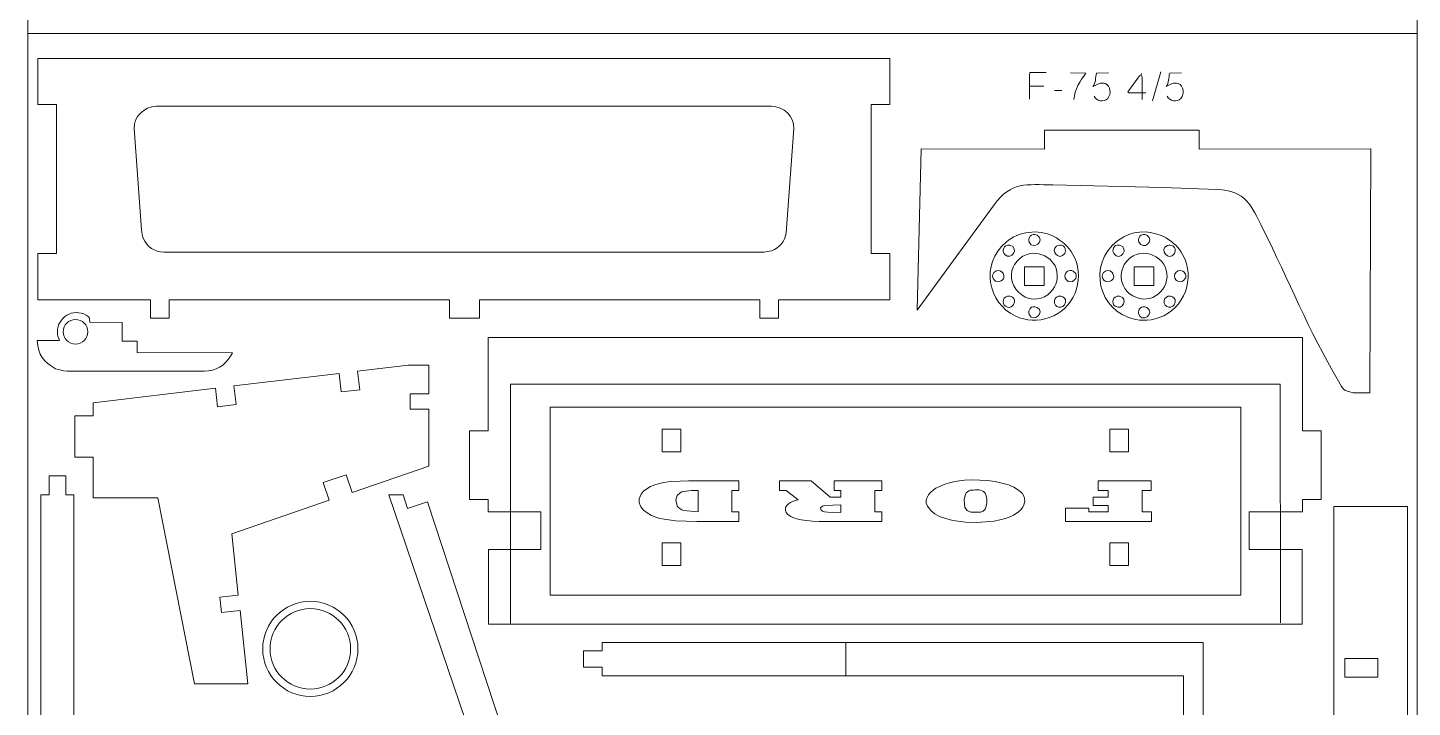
# Model space of a CAD drawing. Header units: millimetres. Extents: x 286 to 667, y 349 to 1219.
# Drawn here: x 286.4 to 475.7, y 547.1 to 640.1 of the extents above; entities that cross this region are included whole.
import ezdxf

# ---------------------------------------------------------------- set-up
doc = ezdxf.new("R2010")
doc.units = ezdxf.units.MM
doc.header["$MEASUREMENT"] = 0
doc.layers.add('Camada 1', color=7, linetype='Continuous')

msp = doc.modelspace()

# ---------------------------------------------------------------- linework, layer by layer
at = {"layer": 'Camada 1', "color": 3, "lineweight": 0}
for points in [[(286.362, 639.323), (476.362, 639.323), (476.362, 929.323), (286.362, 929.323), (286.362, 639.323)], [(286.362, 349.323), (476.362, 349.323), (476.362, 639.323), (286.362, 639.323), (286.362, 349.323)]]:
    msp.add_lwpolyline(points, close=True, dxfattribs=at)
at = {"layer": 'Camada 1', "color": 5, "lineweight": 9}
for points, knots in [([(305.712, 600.373), (305.712, 600.373), (303.1621, 600.373), (303.1621, 600.373), (303.1621, 600.373), (303.1621, 600.373), (303.1621, 602.898), (303.1621, 602.898), (303.1621, 602.898), (303.1621, 602.898), (287.7621, 602.898), (287.7621, 602.898), (287.7621, 602.898), (287.7621, 602.898), (287.7621, 609.223), (287.7621, 609.223), (287.7621, 609.223), (287.7621, 609.223), (290.3121, 609.223), (290.3121, 609.223), (290.3121, 609.223), (290.3121, 609.223), (290.3121, 629.623), (290.3121, 629.623), (290.3121, 629.623), (290.3121, 629.623), (287.7621, 629.623), (287.7621, 629.623), (287.7621, 629.623), (287.7621, 629.623), (287.7621, 635.923), (287.7621, 635.923), (287.7621, 635.923), (287.7621, 635.923), (404.262, 635.923), (404.262, 635.923), (404.262, 635.923), (404.262, 635.923), (404.262, 629.623), (404.262, 629.623), (404.262, 629.623), (404.262, 629.623), (401.7121, 629.623), (401.7121, 629.623), (401.7121, 629.623), (401.7121, 629.623), (401.7121, 609.223), (401.7121, 609.223), (401.7121, 609.223), (401.7121, 609.223), (404.262, 609.223), (404.262, 609.223), (404.262, 609.223), (404.262, 609.223), (404.262, 602.898), (404.262, 602.898), (404.262, 602.898), (404.262, 602.898), (389.0121, 602.898), (389.0121, 602.898), (389.0121, 602.898), (389.0121, 602.898), (389.0121, 600.373), (389.0121, 600.373), (389.0121, 600.373), (389.0121, 600.373), (386.4621, 600.373), (386.4621, 600.373), (386.4621, 600.373), (386.4621, 600.373), (386.4621, 602.898), (386.4621, 602.898), (386.4621, 602.898), (386.4621, 602.898), (348.1371, 602.898), (348.1371, 602.898), (348.1371, 602.898), (348.1371, 602.898), (348.1371, 600.373), (348.1371, 600.373), (348.1371, 600.373), (348.1371, 600.373), (344.0371, 600.373), (344.0371, 600.373), (344.0371, 600.373), (344.0371, 600.373), (344.0371, 602.898), (344.0371, 602.898), (344.0371, 602.898), (344.0371, 602.898), (305.712, 602.898), (305.712, 602.898), (305.712, 602.898), (305.712, 602.898), (305.712, 600.373), (305.712, 600.373)], [0, 0, 0, 0, 0.04, 0.04, 0.04, 0.04, 0.08, 0.08, 0.08, 0.08, 0.12, 0.12, 0.12, 0.12, 0.16, 0.16, 0.16, 0.16, 0.2, 0.2, 0.2, 0.2, 0.24, 0.24, 0.24, 0.24, 0.28, 0.28, 0.28, 0.28, 0.32, 0.32, 0.32, 0.32, 0.36, 0.36, 0.36, 0.36, 0.4, 0.4, 0.4, 0.4, 0.44, 0.44, 0.44, 0.44, 0.48, 0.48, 0.48, 0.48, 0.52, 0.52, 0.52, 0.52, 0.56, 0.56, 0.56, 0.56, 0.6, 0.6, 0.6, 0.6, 0.64, 0.64, 0.64, 0.64, 0.68, 0.68, 0.68, 0.68, 0.72, 0.72, 0.72, 0.72, 0.76, 0.76, 0.76, 0.76, 0.8, 0.8, 0.8, 0.8, 0.84, 0.84, 0.84, 0.84, 0.88, 0.88, 0.88, 0.88, 0.92, 0.92, 0.92, 0.92, 1, 1, 1, 1]), ([(390.0871, 612.073), (389.828, 610.8637), (389.2876, 610.079), (388.0871, 609.598), (388.0871, 609.598), (388.0871, 609.598), (387.0371, 609.423), (387.0371, 609.423), (387.0371, 609.423), (387.0371, 609.423), (304.9871, 609.423), (304.9871, 609.423), (304.9871, 609.423), (303.6682, 609.47), (302.677, 610.1293), (302.162, 611.348), (302.162, 611.348), (301.9972, 611.7381), (301.9828, 612.0127), (301.9371, 612.473), (301.9371, 612.473), (301.9371, 612.473), (300.9121, 626.348), (300.9121, 626.348), (300.9121, 626.348), (300.8507, 627.9825), (302.228, 629.3062), (303.9871, 629.423), (303.9871, 629.423), (303.9871, 629.423), (388.0621, 629.423), (388.0621, 629.423), (388.0621, 629.423), (389.794, 629.308), (391.1389, 628.0577), (391.1371, 626.348), (391.1371, 626.348), (391.1371, 626.348), (390.0871, 612.073), (390.0871, 612.073)], [0, 0, 0, 0, 0.09090909, 0.09090909, 0.09090909, 0.09090909, 0.18181818, 0.18181818, 0.18181818, 0.18181818, 0.27272727, 0.27272727, 0.27272727, 0.27272727, 0.36363636, 0.36363636, 0.36363636, 0.36363636, 0.45454545, 0.45454545, 0.45454545, 0.45454545, 0.54545455, 0.54545455, 0.54545455, 0.54545455, 0.63636364, 0.63636364, 0.63636364, 0.63636364, 0.72727273, 0.72727273, 0.72727273, 0.72727273, 0.81818182, 0.81818182, 0.81818182, 0.81818182, 1, 1, 1, 1]), ([(408.012, 601.5105), (408.012, 601.5105), (412.937, 608.2605), (412.937, 608.2605), (412.937, 608.2605), (412.937, 608.2605), (418.512, 615.9105), (418.512, 615.9105), (418.512, 615.9105), (420.8747, 619.0908), (422.957, 618.6738), (426.537, 618.6355), (426.537, 618.6355), (426.537, 618.6355), (441.5371, 618.2605), (441.5371, 618.2605), (441.5371, 618.2605), (441.5371, 618.2605), (449.037, 618.0105), (449.037, 618.0105), (449.037, 618.0105), (452.8972, 617.8497), (453.7024, 615.8421), (455.287, 612.6355), (455.287, 612.6355), (458.7978, 605.5312), (461.5521, 598.6933), (465.612, 591.7606), (465.612, 591.7606), (466.3477, 590.5044), (466.1794, 590.5475), (467.637, 590.1855), (467.637, 590.1855), (467.637, 590.1855), (469.9121, 590.1855), (469.9121, 590.1855), (469.9121, 590.1855), (469.9121, 590.1855), (470.012, 623.5605), (470.012, 623.5605), (470.012, 623.5605), (470.012, 623.5605), (446.562, 623.5355), (446.562, 623.5355), (446.562, 623.5355), (446.562, 623.5355), (446.562, 626.1105), (446.562, 626.1105), (446.562, 626.1105), (446.562, 626.1105), (425.412, 626.1105), (425.412, 626.1105), (425.412, 626.1105), (425.412, 626.1105), (425.412, 623.5106), (425.412, 623.5106), (425.412, 623.5106), (425.412, 623.5106), (408.562, 623.5605), (408.562, 623.5605), (408.562, 623.5605), (408.562, 623.5605), (408.012, 601.5105), (408.012, 601.5105)], [0, 0, 0, 0, 0.05882353, 0.05882353, 0.05882353, 0.05882353, 0.11764706, 0.11764706, 0.11764706, 0.11764706, 0.17647059, 0.17647059, 0.17647059, 0.17647059, 0.23529412, 0.23529412, 0.23529412, 0.23529412, 0.29411765, 0.29411765, 0.29411765, 0.29411765, 0.35294118, 0.35294118, 0.35294118, 0.35294118, 0.41176471, 0.41176471, 0.41176471, 0.41176471, 0.47058824, 0.47058824, 0.47058824, 0.47058824, 0.52941176, 0.52941176, 0.52941176, 0.52941176, 0.58823529, 0.58823529, 0.58823529, 0.58823529, 0.64705882, 0.64705882, 0.64705882, 0.64705882, 0.70588235, 0.70588235, 0.70588235, 0.70588235, 0.76470588, 0.76470588, 0.76470588, 0.76470588, 0.82352941, 0.82352941, 0.82352941, 0.82352941, 0.88235294, 0.88235294, 0.88235294, 0.88235294, 1, 1, 1, 1]), ([(427.0422, 611.3691), (428.2348, 610.5977), (428.92, 609.9865), (429.5422, 608.6192), (429.5422, 608.6192), (430.9256, 605.5795), (429.4443, 601.6235), (426.0672, 600.4692), (426.0672, 600.4692), (424.4847, 599.9283), (422.9426, 599.9784), (421.4172, 600.6942), (421.4172, 600.6942), (417.6691, 602.453), (416.5654, 607.7252), (420.1672, 610.7942), (420.1672, 610.7942), (421.8896, 612.2618), (424.5577, 612.6342), (426.5922, 611.6192), (426.5922, 611.6192), (426.5922, 611.6192), (427.0422, 611.3691), (427.0422, 611.3691)], [0, 0, 0, 0, 0.14285714, 0.14285714, 0.14285714, 0.14285714, 0.28571429, 0.28571429, 0.28571429, 0.28571429, 0.42857143, 0.42857143, 0.42857143, 0.42857143, 0.57142857, 0.57142857, 0.57142857, 0.57142857, 0.71428571, 0.71428571, 0.71428571, 0.71428571, 1, 1, 1, 1]), ([(442.0465, 611.3687), (443.0937, 610.6913), (443.7172, 610.1651), (444.3465, 609.0188), (444.3465, 609.0188), (446.0242, 605.9629), (444.6227, 601.6895), (441.0715, 600.4688), (441.0715, 600.4688), (439.6078, 599.9657), (438.2828, 599.9751), (436.8215, 600.5188), (436.8215, 600.5188), (432.3941, 602.166), (431.2423, 608.7581), (436.2715, 611.5188), (436.2715, 611.5188), (438.073, 612.5077), (440.2385, 612.3735), (442.0465, 611.3687)], [0, 0, 0, 0, 0.16666667, 0.16666667, 0.16666667, 0.16666667, 0.33333333, 0.33333333, 0.33333333, 0.33333333, 0.5, 0.5, 0.5, 0.5, 0.66666667, 0.66666667, 0.66666667, 0.66666667, 1, 1, 1, 1]), ([(290.1745, 593.4849), (290.7549, 593.2914), (291.1167, 593.1904), (291.7495, 593.1599), (291.7495, 593.1599), (291.7495, 593.1599), (310.5495, 593.1348), (310.5495, 593.1348), (310.5495, 593.1348), (312.0609, 593.2025), (313.3182, 593.8702), (314.0995, 595.1849), (314.0995, 595.1849), (314.0995, 595.1849), (314.3495, 595.6599), (314.3495, 595.6599), (314.3495, 595.6599), (314.3495, 595.6599), (301.3245, 595.7098), (301.3245, 595.7098), (301.3245, 595.7098), (301.3245, 595.7098), (301.3495, 597.2599), (301.3495, 597.2599), (301.3495, 597.2599), (301.3495, 597.2599), (299.2995, 597.2599), (299.2995, 597.2599), (299.2995, 597.2599), (299.2995, 597.2599), (299.2995, 599.8099), (299.2995, 599.8099), (299.2995, 599.8099), (299.2995, 599.8099), (294.8745, 599.8349), (294.8745, 599.8349), (294.8745, 599.8349), (294.7479, 600.5692), (294.8672, 600.5334), (294.3745, 600.8099), (294.3745, 600.8099), (292.5638, 601.8258), (290.4245, 600.5074), (290.4245, 598.5349), (290.4245, 598.5349), (290.4245, 598.1151), (290.5379, 597.7081), (290.7245, 597.3349), (290.7245, 597.3349), (290.7245, 597.3349), (287.6745, 597.3349), (287.6745, 597.3349), (287.6745, 597.3349), (287.7643, 595.3602), (288.5462, 594.3415), (290.1745, 593.4849)], [0, 0, 0, 0, 0.06666667, 0.06666667, 0.06666667, 0.06666667, 0.13333333, 0.13333333, 0.13333333, 0.13333333, 0.2, 0.2, 0.2, 0.2, 0.26666667, 0.26666667, 0.26666667, 0.26666667, 0.33333333, 0.33333333, 0.33333333, 0.33333333, 0.4, 0.4, 0.4, 0.4, 0.46666667, 0.46666667, 0.46666667, 0.46666667, 0.53333333, 0.53333333, 0.53333333, 0.53333333, 0.6, 0.6, 0.6, 0.6, 0.66666667, 0.66666667, 0.66666667, 0.66666667, 0.73333333, 0.73333333, 0.73333333, 0.73333333, 0.8, 0.8, 0.8, 0.8, 0.86666667, 0.86666667, 0.86666667, 0.86666667, 1, 1, 1, 1]), ([(349.3369, 584.9605), (349.3369, 584.9605), (349.3369, 597.7605), (349.3369, 597.7605), (349.3369, 597.7605), (349.3369, 597.7605), (460.712, 597.7605), (460.712, 597.7605), (460.712, 597.7605), (460.712, 597.7605), (460.712, 584.9605), (460.712, 584.9605), (460.712, 584.9605), (460.712, 584.9605), (463.262, 584.9605), (463.262, 584.9605), (463.262, 584.9605), (463.262, 584.9605), (463.262, 575.5855), (463.262, 575.5855), (463.262, 575.5855), (463.262, 575.5855), (460.712, 575.5855), (460.712, 575.5855), (460.712, 575.5855), (460.712, 575.5855), (460.712, 573.8855), (460.712, 573.8855), (460.712, 573.8855), (460.712, 573.8855), (453.412, 573.8855), (453.412, 573.8855), (453.412, 573.8855), (453.412, 573.8855), (453.412, 568.7355), (453.412, 568.7355), (453.412, 568.7355), (453.412, 568.7355), (460.637, 568.7355), (460.637, 568.7355), (460.637, 568.7355), (460.637, 568.7355), (460.637, 558.5355), (460.637, 558.5355), (460.637, 558.5355), (460.637, 558.5355), (349.3869, 558.5355), (349.3869, 558.5355), (349.3869, 558.5355), (349.3869, 558.5355), (349.3869, 568.7355), (349.3869, 568.7355), (349.3869, 568.7355), (349.3869, 568.7355), (356.5119, 568.7355), (356.5119, 568.7355), (356.5119, 568.7355), (356.5119, 568.7355), (356.5119, 573.8855), (356.5119, 573.8855), (356.5119, 573.8855), (356.5119, 573.8855), (349.3369, 573.8855), (349.3369, 573.8855), (349.3369, 573.8855), (349.3369, 573.8855), (349.3369, 575.5855), (349.3369, 575.5855), (349.3369, 575.5855), (349.3369, 575.5855), (346.762, 575.5855), (346.762, 575.5855), (346.762, 575.5855), (346.762, 575.5855), (346.762, 584.9605), (346.762, 584.9605), (346.762, 584.9605), (346.762, 584.9605), (349.3369, 584.9605), (349.3369, 584.9605)], [0, 0, 0, 0, 0.04761905, 0.04761905, 0.04761905, 0.04761905, 0.0952381, 0.0952381, 0.0952381, 0.0952381, 0.14285714, 0.14285714, 0.14285714, 0.14285714, 0.19047619, 0.19047619, 0.19047619, 0.19047619, 0.23809524, 0.23809524, 0.23809524, 0.23809524, 0.28571429, 0.28571429, 0.28571429, 0.28571429, 0.33333333, 0.33333333, 0.33333333, 0.33333333, 0.38095238, 0.38095238, 0.38095238, 0.38095238, 0.42857143, 0.42857143, 0.42857143, 0.42857143, 0.47619048, 0.47619048, 0.47619048, 0.47619048, 0.52380952, 0.52380952, 0.52380952, 0.52380952, 0.57142857, 0.57142857, 0.57142857, 0.57142857, 0.61904762, 0.61904762, 0.61904762, 0.61904762, 0.66666667, 0.66666667, 0.66666667, 0.66666667, 0.71428571, 0.71428571, 0.71428571, 0.71428571, 0.76190476, 0.76190476, 0.76190476, 0.76190476, 0.80952381, 0.80952381, 0.80952381, 0.80952381, 0.85714286, 0.85714286, 0.85714286, 0.85714286, 0.9047619, 0.9047619, 0.9047619, 0.9047619, 1, 1, 1, 1]), ([(304.162, 575.823), (304.162, 575.823), (309.187, 550.348), (309.187, 550.348), (309.187, 550.348), (309.187, 550.348), (316.4869, 550.348), (316.4869, 550.348), (316.4869, 550.348), (316.4869, 550.348), (315.412, 560.398), (315.412, 560.398), (315.412, 560.398), (315.412, 560.398), (312.862, 560.123), (312.862, 560.123), (312.862, 560.123), (312.862, 560.123), (312.637, 562.198), (312.637, 562.198), (312.637, 562.198), (312.637, 562.198), (315.162, 562.473), (315.162, 562.473), (315.162, 562.473), (315.162, 562.473), (314.262, 570.898), (314.262, 570.898), (314.262, 570.898), (314.262, 570.898), (327.587, 575.473), (327.587, 575.473), (327.587, 575.473), (327.587, 575.473), (326.762, 577.898), (326.762, 577.898), (326.762, 577.898), (326.762, 577.898), (329.912, 578.973), (329.912, 578.973), (329.912, 578.973), (329.912, 578.973), (330.737, 576.548), (330.737, 576.548), (330.737, 576.548), (330.737, 576.548), (341.237, 580.123), (341.237, 580.123), (341.237, 580.123), (341.237, 580.123), (341.237, 587.923), (341.237, 587.923), (341.237, 587.923), (341.237, 587.923), (338.687, 587.923), (338.687, 587.923), (338.687, 587.923), (338.687, 587.923), (338.687, 590.023), (338.687, 590.023), (338.687, 590.023), (338.687, 590.023), (341.237, 590.023), (341.237, 590.023), (341.237, 590.023), (341.237, 590.023), (341.237, 593.948), (341.237, 593.948), (341.237, 593.948), (341.237, 593.948), (338.387, 593.948), (338.387, 593.948), (338.387, 593.948), (338.387, 593.948), (331.462, 593.123), (331.462, 593.123), (331.462, 593.123), (331.462, 593.123), (331.7619, 590.598), (331.7619, 590.598), (331.7619, 590.598), (331.7619, 590.598), (329.237, 590.298), (329.237, 590.298), (329.237, 590.298), (329.237, 590.298), (328.937, 592.823), (328.937, 592.823), (328.937, 592.823), (328.937, 592.823), (314.562, 591.123), (314.562, 591.123), (314.562, 591.123), (314.562, 591.123), (314.862, 588.598), (314.862, 588.598), (314.862, 588.598), (314.862, 588.598), (312.337, 588.273), (312.337, 588.273), (312.337, 588.273), (312.337, 588.273), (312.037, 590.823), (312.037, 590.823), (312.037, 590.823), (312.037, 590.823), (295.337, 588.823), (295.337, 588.823), (295.337, 588.823), (295.337, 588.823), (295.337, 587.048), (295.337, 587.048), (295.337, 587.048), (295.337, 587.048), (292.787, 587.048), (292.787, 587.048), (292.787, 587.048), (292.787, 587.048), (292.787, 581.373), (292.787, 581.373), (292.787, 581.373), (292.787, 581.373), (295.337, 581.373), (295.337, 581.373), (295.337, 581.373), (295.337, 581.373), (295.337, 575.823), (295.337, 575.823), (295.337, 575.823), (295.337, 575.823), (304.162, 575.823), (304.162, 575.823)], [0, 0, 0, 0, 0.02941176, 0.02941176, 0.02941176, 0.02941176, 0.05882353, 0.05882353, 0.05882353, 0.05882353, 0.08823529, 0.08823529, 0.08823529, 0.08823529, 0.11764706, 0.11764706, 0.11764706, 0.11764706, 0.14705882, 0.14705882, 0.14705882, 0.14705882, 0.17647059, 0.17647059, 0.17647059, 0.17647059, 0.20588235, 0.20588235, 0.20588235, 0.20588235, 0.23529412, 0.23529412, 0.23529412, 0.23529412, 0.26470588, 0.26470588, 0.26470588, 0.26470588, 0.29411765, 0.29411765, 0.29411765, 0.29411765, 0.32352941, 0.32352941, 0.32352941, 0.32352941, 0.35294118, 0.35294118, 0.35294118, 0.35294118, 0.38235294, 0.38235294, 0.38235294, 0.38235294, 0.41176471, 0.41176471, 0.41176471, 0.41176471, 0.44117647, 0.44117647, 0.44117647, 0.44117647, 0.47058824, 0.47058824, 0.47058824, 0.47058824, 0.5, 0.5, 0.5, 0.5, 0.52941176, 0.52941176, 0.52941176, 0.52941176, 0.55882353, 0.55882353, 0.55882353, 0.55882353, 0.58823529, 0.58823529, 0.58823529, 0.58823529, 0.61764706, 0.61764706, 0.61764706, 0.61764706, 0.64705882, 0.64705882, 0.64705882, 0.64705882, 0.67647059, 0.67647059, 0.67647059, 0.67647059, 0.70588235, 0.70588235, 0.70588235, 0.70588235, 0.73529412, 0.73529412, 0.73529412, 0.73529412, 0.76470588, 0.76470588, 0.76470588, 0.76470588, 0.79411765, 0.79411765, 0.79411765, 0.79411765, 0.82352941, 0.82352941, 0.82352941, 0.82352941, 0.85294118, 0.85294118, 0.85294118, 0.85294118, 0.88235294, 0.88235294, 0.88235294, 0.88235294, 0.91176471, 0.91176471, 0.91176471, 0.91176471, 0.94117647, 0.94117647, 0.94117647, 0.94117647, 1, 1, 1, 1]), ([(452.262, 588.2355), (452.262, 588.2355), (452.262, 562.4855), (452.262, 562.4855), (452.262, 562.4855), (452.262, 562.4855), (357.787, 562.4855), (357.787, 562.4855), (357.787, 562.4855), (357.787, 562.4855), (357.787, 588.2355), (357.787, 588.2355), (357.787, 588.2355), (357.787, 588.2355), (452.262, 588.2355), (452.262, 588.2355)], [0, 0, 0, 0, 0.2, 0.2, 0.2, 0.2, 0.4, 0.4, 0.4, 0.4, 0.6, 0.6, 0.6, 0.6, 1, 1, 1, 1]), ([(341.0371, 575.2605), (341.0371, 575.2605), (338.2871, 574.3605), (338.2871, 574.3605), (338.2871, 574.3605), (338.2871, 574.3605), (337.6871, 576.2355), (337.6871, 576.2355), (337.6871, 576.2355), (337.6871, 576.2355), (335.737, 576.2355), (335.737, 576.2355), (335.737, 576.2355), (335.737, 576.2355), (347.0121, 543.0605), (347.0121, 543.0605), (347.0121, 543.0605), (347.0121, 543.0605), (347.0121, 529.8105), (347.0121, 529.8105), (347.0121, 529.8105), (347.0121, 529.8105), (349.4121, 529.8105), (349.4121, 529.8105), (349.4121, 529.8105), (349.4121, 529.8105), (349.4121, 531.3855), (349.4121, 531.3855), (349.4121, 531.3855), (349.4121, 531.3855), (349.437, 531.3855), (349.437, 531.3855), (349.437, 531.3855), (349.437, 531.3855), (349.437, 535.2105), (349.437, 535.2105), (349.437, 535.2105), (349.437, 535.2105), (351.9871, 535.2105), (351.9871, 535.2105), (351.9871, 535.2105), (351.9871, 535.2105), (351.9871, 529.8105), (351.9871, 529.8105), (351.9871, 529.8105), (351.9871, 529.8105), (353.6121, 529.8105), (353.6121, 529.8105), (353.6121, 529.8105), (353.6121, 529.8105), (353.6121, 506.3855), (353.6121, 506.3855), (353.6121, 506.3855), (353.6121, 506.3855), (351.9871, 506.3855), (351.9871, 506.3855), (351.9871, 506.3855), (351.9871, 506.3855), (351.9871, 501.4855), (351.9871, 501.4855), (351.9871, 501.4855), (351.9871, 501.4855), (349.437, 501.4855), (349.437, 501.4855), (349.437, 501.4855), (349.437, 501.4855), (349.437, 504.4105), (349.437, 504.4105), (349.437, 504.4105), (349.437, 504.4105), (349.4121, 504.4105), (349.4121, 504.4105), (349.4121, 504.4105), (349.4121, 504.4105), (349.4121, 506.3855), (349.4121, 506.3855), (349.4121, 506.3855), (349.4121, 506.3855), (347.4121, 506.3855), (347.4121, 506.3855), (347.4121, 506.3855), (347.4121, 506.3855), (347.4121, 496.7105), (347.4121, 496.7105), (347.4121, 496.7105), (347.4121, 496.7105), (292.687, 496.7105), (292.687, 496.7105), (292.687, 496.7105), (292.687, 496.7105), (292.687, 576.2355), (292.687, 576.2355), (292.687, 576.2355), (292.687, 576.2355), (291.5621, 576.2355), (291.5621, 576.2355), (291.5621, 576.2355), (291.5621, 576.2355), (291.5621, 578.8105), (291.5621, 578.8105), (291.5621, 578.8105), (291.5621, 578.8105), (289.2871, 578.8105), (289.2871, 578.8105), (289.2871, 578.8105), (289.2871, 578.8105), (289.2871, 576.2355), (289.2871, 576.2355), (289.2871, 576.2355), (289.2871, 576.2355), (288.1371, 576.2355), (288.1371, 576.2355), (288.1371, 576.2355), (288.1371, 576.2355), (288.1371, 494.0355), (288.1371, 494.0355), (288.1371, 494.0355), (288.1371, 494.0355), (303.3621, 494.0355), (303.3621, 494.0355), (303.3621, 494.0355), (303.3621, 494.0355), (303.3621, 491.4855), (303.3621, 491.4855), (303.3621, 491.4855), (303.3621, 491.4855), (309.837, 491.4855), (309.837, 491.4855), (309.837, 491.4855), (309.837, 491.4855), (309.837, 494.0355), (309.837, 494.0355), (309.837, 494.0355), (309.837, 494.0355), (325.0621, 494.0355), (325.0621, 494.0355), (325.0621, 494.0355), (325.0621, 494.0355), (325.0621, 491.4855), (325.0621, 491.4855), (325.0621, 491.4855), (325.0621, 491.4855), (331.5121, 491.4855), (331.5121, 491.4855), (331.5121, 491.4855), (331.5121, 491.4855), (331.5121, 494.0355), (331.5121, 494.0355), (331.5121, 494.0355), (331.5121, 494.0355), (343.5121, 494.0355), (343.5121, 494.0355), (343.5121, 494.0355), (343.5121, 494.0355), (343.5121, 491.4855), (343.5121, 491.4855), (343.5121, 491.4855), (343.5121, 491.4855), (349.9621, 491.4855), (349.9621, 491.4855), (349.9621, 491.4855), (349.9621, 491.4855), (349.9621, 494.0355), (349.9621, 494.0355), (349.9621, 494.0355), (349.9621, 494.0355), (355.887, 494.0355), (355.887, 494.0355), (355.887, 494.0355), (355.887, 494.0355), (355.887, 533.9355), (355.887, 533.9355), (355.887, 533.9355), (355.4893, 533.9355), (355.0744, 533.9824), (354.687, 533.8855), (354.687, 533.8855), (354.687, 533.8855), (352.012, 542.0855), (352.012, 542.0855), (352.012, 542.0855), (352.012, 542.0855), (349.2621, 541.1855), (349.2621, 541.1855), (349.2621, 541.1855), (349.2621, 541.1855), (348.487, 543.5355), (348.487, 543.5355), (348.487, 543.5355), (348.487, 543.5355), (351.1371, 544.4355), (351.1371, 544.4355), (351.1371, 544.4355), (351.1371, 544.4355), (341.0371, 575.2605), (341.0371, 575.2605)], [0, 0, 0, 0, 0.02, 0.02, 0.02, 0.02, 0.04, 0.04, 0.04, 0.04, 0.06, 0.06, 0.06, 0.06, 0.08, 0.08, 0.08, 0.08, 0.1, 0.1, 0.1, 0.1, 0.12, 0.12, 0.12, 0.12, 0.14, 0.14, 0.14, 0.14, 0.16, 0.16, 0.16, 0.16, 0.18, 0.18, 0.18, 0.18, 0.2, 0.2, 0.2, 0.2, 0.22, 0.22, 0.22, 0.22, 0.24, 0.24, 0.24, 0.24, 0.26, 0.26, 0.26, 0.26, 0.28, 0.28, 0.28, 0.28, 0.3, 0.3, 0.3, 0.3, 0.32, 0.32, 0.32, 0.32, 0.34, 0.34, 0.34, 0.34, 0.36, 0.36, 0.36, 0.36, 0.38, 0.38, 0.38, 0.38, 0.4, 0.4, 0.4, 0.4, 0.42, 0.42, 0.42, 0.42, 0.44, 0.44, 0.44, 0.44, 0.46, 0.46, 0.46, 0.46, 0.48, 0.48, 0.48, 0.48, 0.5, 0.5, 0.5, 0.5, 0.52, 0.52, 0.52, 0.52, 0.54, 0.54, 0.54, 0.54, 0.56, 0.56, 0.56, 0.56, 0.58, 0.58, 0.58, 0.58, 0.6, 0.6, 0.6, 0.6, 0.62, 0.62, 0.62, 0.62, 0.64, 0.64, 0.64, 0.64, 0.66, 0.66, 0.66, 0.66, 0.68, 0.68, 0.68, 0.68, 0.7, 0.7, 0.7, 0.7, 0.72, 0.72, 0.72, 0.72, 0.74, 0.74, 0.74, 0.74, 0.76, 0.76, 0.76, 0.76, 0.78, 0.78, 0.78, 0.78, 0.8, 0.8, 0.8, 0.8, 0.82, 0.82, 0.82, 0.82, 0.84, 0.84, 0.84, 0.84, 0.86, 0.86, 0.86, 0.86, 0.88, 0.88, 0.88, 0.88, 0.9, 0.9, 0.9, 0.9, 0.92, 0.92, 0.92, 0.92, 0.94, 0.94, 0.94, 0.94, 0.96, 0.96, 0.96, 0.96, 1, 1, 1, 1]), ([(475.0495, 574.6105), (475.0495, 574.6105), (475.0495, 531.6855), (475.0495, 531.6855), (475.0495, 531.6855), (475.0495, 531.6855), (464.9745, 531.6855), (464.9745, 531.6855), (464.9745, 531.6855), (464.9745, 531.6855), (464.9745, 574.6105), (464.9745, 574.6105), (464.9745, 574.6105), (464.9745, 574.6105), (475.0495, 574.6105), (475.0495, 574.6105)], [0, 0, 0, 0, 0.2, 0.2, 0.2, 0.2, 0.4, 0.4, 0.4, 0.4, 0.6, 0.6, 0.6, 0.6, 1, 1, 1, 1]), ([(325.012, 561.6569), (328.6068, 561.6569), (331.5209, 558.7428), (331.5209, 555.148), (331.5209, 555.148), (331.5209, 551.5532), (328.6068, 548.6391), (325.012, 548.6391), (325.012, 548.6391), (321.4172, 548.6391), (318.5031, 551.5532), (318.5031, 555.148), (318.5031, 555.148), (318.5031, 558.7428), (321.4172, 561.6569), (325.012, 561.6569)], [0, 0, 0, 0, 0.2, 0.2, 0.2, 0.2, 0.4, 0.4, 0.4, 0.4, 0.6, 0.6, 0.6, 0.6, 1, 1, 1, 1]), ([(365.8996, 503.123), (365.8996, 503.123), (366.7746, 505.873), (366.7746, 505.873), (366.7746, 505.873), (366.7746, 505.873), (364.8996, 506.498), (364.8996, 506.498), (364.8996, 506.498), (364.8996, 506.498), (364.8996, 508.423), (364.8996, 508.423), (364.8996, 508.423), (364.8996, 508.423), (398.0996, 497.148), (398.0996, 497.148), (398.0996, 497.148), (398.0996, 497.148), (411.3246, 497.148), (411.3246, 497.148), (411.3246, 497.148), (411.3246, 497.148), (411.3246, 494.7481), (411.3246, 494.7481), (411.3246, 494.7481), (411.3246, 494.7481), (405.9246, 494.7481), (405.9246, 494.7481), (405.9246, 494.7481), (405.9246, 494.7481), (405.9246, 492.1981), (405.9246, 492.1981), (405.9246, 492.1981), (405.9246, 492.1981), (411.3246, 492.1981), (411.3246, 492.1981), (411.3246, 492.1981), (411.3246, 492.1981), (411.3246, 490.548), (411.3246, 490.548), (411.3246, 490.548), (411.3246, 490.548), (434.7746, 490.548), (434.7746, 490.548), (434.7746, 490.548), (434.7746, 490.548), (434.7746, 492.1981), (434.7746, 492.1981), (434.7746, 492.1981), (434.7746, 492.1981), (439.6746, 492.1981), (439.6746, 492.1981), (439.6746, 492.1981), (439.6746, 492.1981), (439.6746, 494.7481), (439.6746, 494.7481), (439.6746, 494.7481), (439.6746, 494.7481), (434.7746, 494.7481), (434.7746, 494.7481), (434.7746, 494.7481), (434.7746, 494.7481), (434.7746, 496.7731), (434.7746, 496.7731), (434.7746, 496.7731), (434.7746, 496.7731), (444.4246, 496.7731), (444.4246, 496.7731), (444.4246, 496.7731), (444.4246, 496.7731), (444.4246, 551.473), (444.4246, 551.473), (444.4246, 551.473), (444.4246, 551.473), (364.8996, 551.473), (364.8996, 551.473), (364.8996, 551.473), (364.8996, 551.473), (364.8996, 552.623), (364.8996, 552.623), (364.8996, 552.623), (364.8996, 552.623), (362.3495, 552.623), (362.3495, 552.623), (362.3495, 552.623), (362.3495, 552.623), (362.3495, 554.873), (362.3495, 554.873), (362.3495, 554.873), (362.3495, 554.873), (364.8996, 554.873), (364.8996, 554.873), (364.8996, 554.873), (364.8996, 554.873), (364.8996, 556.023), (364.8996, 556.023), (364.8996, 556.023), (364.8996, 556.023), (447.0996, 556.023), (447.0996, 556.023), (447.0996, 556.023), (447.0996, 556.023), (447.0996, 540.798), (447.0996, 540.798), (447.0996, 540.798), (447.0996, 540.798), (449.6745, 540.798), (449.6745, 540.798), (449.6745, 540.798), (449.6745, 540.798), (449.6745, 534.348), (449.6745, 534.348), (449.6745, 534.348), (449.6745, 534.348), (447.0996, 534.348), (447.0996, 534.348), (447.0996, 534.348), (447.0996, 534.348), (447.0996, 519.098), (447.0996, 519.098), (447.0996, 519.098), (447.0996, 519.098), (449.6745, 519.098), (449.6745, 519.098), (449.6745, 519.098), (449.6745, 519.098), (449.6745, 512.648), (449.6745, 512.648), (449.6745, 512.648), (449.6745, 512.648), (447.0996, 512.648), (447.0996, 512.648), (447.0996, 512.648), (447.0996, 512.648), (447.0996, 500.6479), (447.0996, 500.6479), (447.0996, 500.6479), (447.0996, 500.6479), (449.6745, 500.6479), (449.6745, 500.6479), (449.6745, 500.6479), (449.6745, 500.6479), (449.6745, 494.1981), (449.6745, 494.1981), (449.6745, 494.1981), (449.6745, 494.1981), (447.0996, 494.1981), (447.0996, 494.1981), (447.0996, 494.1981), (447.0996, 494.1981), (447.0996, 488.273), (447.0996, 488.273), (447.0996, 488.273), (447.0996, 488.273), (407.1995, 488.273), (407.1995, 488.273), (407.1995, 488.273), (407.1995, 488.6702), (407.1338, 489.0982), (407.2746, 489.4731), (407.2746, 489.4731), (407.2746, 489.4731), (399.0746, 492.1481), (399.0746, 492.1481), (399.0746, 492.1481), (399.0746, 492.1481), (399.9496, 494.8981), (399.9496, 494.8981), (399.9496, 494.8981), (399.9496, 494.8981), (397.5996, 495.6981), (397.5996, 495.6981), (397.5996, 495.6981), (397.5996, 495.6981), (396.7246, 493.0481), (396.7246, 493.0481), (396.7246, 493.0481), (396.7246, 493.0481), (365.8996, 503.123), (365.8996, 503.123)], [0, 0, 0, 0, 0.02173913, 0.02173913, 0.02173913, 0.02173913, 0.04347826, 0.04347826, 0.04347826, 0.04347826, 0.06521739, 0.06521739, 0.06521739, 0.06521739, 0.08695652, 0.08695652, 0.08695652, 0.08695652, 0.10869565, 0.10869565, 0.10869565, 0.10869565, 0.13043478, 0.13043478, 0.13043478, 0.13043478, 0.15217391, 0.15217391, 0.15217391, 0.15217391, 0.17391304, 0.17391304, 0.17391304, 0.17391304, 0.19565217, 0.19565217, 0.19565217, 0.19565217, 0.2173913, 0.2173913, 0.2173913, 0.2173913, 0.23913043, 0.23913043, 0.23913043, 0.23913043, 0.26086957, 0.26086957, 0.26086957, 0.26086957, 0.2826087, 0.2826087, 0.2826087, 0.2826087, 0.30434783, 0.30434783, 0.30434783, 0.30434783, 0.32608696, 0.32608696, 0.32608696, 0.32608696, 0.34782609, 0.34782609, 0.34782609, 0.34782609, 0.36956522, 0.36956522, 0.36956522, 0.36956522, 0.39130435, 0.39130435, 0.39130435, 0.39130435, 0.41304348, 0.41304348, 0.41304348, 0.41304348, 0.43478261, 0.43478261, 0.43478261, 0.43478261, 0.45652174, 0.45652174, 0.45652174, 0.45652174, 0.47826087, 0.47826087, 0.47826087, 0.47826087, 0.5, 0.5, 0.5, 0.5, 0.52173913, 0.52173913, 0.52173913, 0.52173913, 0.54347826, 0.54347826, 0.54347826, 0.54347826, 0.56521739, 0.56521739, 0.56521739, 0.56521739, 0.58695652, 0.58695652, 0.58695652, 0.58695652, 0.60869565, 0.60869565, 0.60869565, 0.60869565, 0.63043478, 0.63043478, 0.63043478, 0.63043478, 0.65217391, 0.65217391, 0.65217391, 0.65217391, 0.67391304, 0.67391304, 0.67391304, 0.67391304, 0.69565217, 0.69565217, 0.69565217, 0.69565217, 0.7173913, 0.7173913, 0.7173913, 0.7173913, 0.73913043, 0.73913043, 0.73913043, 0.73913043, 0.76086957, 0.76086957, 0.76086957, 0.76086957, 0.7826087, 0.7826087, 0.7826087, 0.7826087, 0.80434783, 0.80434783, 0.80434783, 0.80434783, 0.82608696, 0.82608696, 0.82608696, 0.82608696, 0.84782609, 0.84782609, 0.84782609, 0.84782609, 0.86956522, 0.86956522, 0.86956522, 0.86956522, 0.89130435, 0.89130435, 0.89130435, 0.89130435, 0.91304348, 0.91304348, 0.91304348, 0.91304348, 0.93478261, 0.93478261, 0.93478261, 0.93478261, 0.95652174, 0.95652174, 0.95652174, 0.95652174, 1, 1, 1, 1])]:
    msp.add_open_spline(points, degree=3, knots=knots, dxfattribs=at)
at = {"layer": 'Camada 1', "color": 1, "lineweight": 20}
for points, knots in [([(423.3677, 630.3468), (423.3677, 631.5606), (423.3381, 632.7744), (423.3825, 634.003), (423.3825, 634.003), (423.3825, 634.003), (425.6177, 634.003), (425.6177, 634.003)], [0, 0, 0, 0, 0.33333333, 0.33333333, 0.33333333, 0.33333333, 1, 1, 1, 1]), ([(429.427, 630.3275), (429.5586, 631.6576), (430.2455, 632.8854), (431.0787, 633.9232), (431.0787, 633.9232), (431.0787, 633.9232), (428.9739, 633.9524), (428.9739, 633.9524)], [0, 0, 0, 0, 0.33333333, 0.33333333, 0.33333333, 0.33333333, 1, 1, 1, 1]), ([(432.0329, 632.075), (432.4342, 632.5655), (432.345, 633.3088), (432.5382, 633.9182), (432.5382, 633.9182), (432.5382, 633.9182), (434.1585, 633.9479), (434.1585, 633.9479)], [0, 0, 0, 0, 0.33333333, 0.33333333, 0.33333333, 0.33333333, 1, 1, 1, 1]), ([(432.1964, 630.7818), (432.464, 630.0385), (433.5342, 629.8899), (434.0545, 630.4696), (434.0545, 630.4696), (434.5747, 631.079), (434.4706, 632.1642), (433.6828, 632.5061), (433.6828, 632.5061), (433.118, 632.6993), (432.6126, 632.3871), (432.1369, 632.1494)], [0, 0, 0, 0, 0.25, 0.25, 0.25, 0.25, 0.5, 0.5, 0.5, 0.5, 1, 1, 1, 1]), ([(438.6879, 633.855), (438.6435, 633.6773), (438.5103, 633.6181), (438.3771, 633.5441), (438.3771, 633.5441), (438.3771, 633.5441), (436.8228, 631.3682), (436.8228, 631.3682), (436.8228, 631.3682), (436.8228, 631.3682), (436.9264, 631.235), (436.9264, 631.235), (436.9264, 631.235), (437.7109, 631.2498), (438.4955, 631.1905), (439.28, 631.235)], [0, 0, 0, 0, 0.2, 0.2, 0.2, 0.2, 0.4, 0.4, 0.4, 0.4, 0.6, 0.6, 0.6, 0.6, 1, 1, 1, 1]), ([(438.7767, 630.332), (438.7767, 630.332), (438.7767, 633.3665), (438.7767, 633.3665), (438.7767, 633.3665), (438.7619, 633.4849), (438.6583, 633.5737), (438.6139, 633.6921)], [0, 0, 0, 0, 0.33333333, 0.33333333, 0.33333333, 0.33333333, 1, 1, 1, 1]), ([(442.0331, 632.075), (442.4345, 632.5655), (442.3453, 633.3088), (442.5385, 633.9182), (442.5385, 633.9182), (442.5385, 633.9182), (444.1588, 633.9479), (444.1588, 633.9479)], [0, 0, 0, 0, 0.33333333, 0.33333333, 0.33333333, 0.33333333, 1, 1, 1, 1]), ([(442.1966, 630.7818), (442.4642, 630.0385), (443.5345, 629.8899), (444.0547, 630.4696), (444.0547, 630.4696), (444.575, 631.079), (444.4709, 632.1642), (443.6831, 632.5061), (443.6831, 632.5061), (443.1183, 632.6993), (442.6129, 632.3871), (442.1372, 632.1494)], [0, 0, 0, 0, 0.25, 0.25, 0.25, 0.25, 0.5, 0.5, 0.5, 0.5, 1, 1, 1, 1])]:
    msp.add_open_spline(points, degree=3, knots=knots, dxfattribs=at)
for points in [[(441.3141, 634.1119), (441.3141, 634.1119), (440.1974, 630.1343), (440.1974, 630.1343)], [(425.3216, 632.1527), (425.3216, 632.1527), (423.3677, 632.1527), (423.3677, 632.1527)], [(427.796, 631.5244), (427.796, 631.5244), (426.7557, 631.5244), (426.7557, 631.5244)]]:
    msp.add_open_spline(points, degree=3, dxfattribs=at)
at = {"layer": 'Camada 1', "color": 240, "lineweight": 9}
for points, knots in [([(424.3922, 611.7441), (425.5966, 611.0565), (423.8823, 609.5362), (423.3172, 610.7942), (423.3172, 610.7942), (423.0768, 611.3293), (423.5778, 612.1518), (424.3922, 611.7441)], [0, 0, 0, 0, 0.33333333, 0.33333333, 0.33333333, 0.33333333, 1, 1, 1, 1]), ([(439.3965, 611.7437), (440.5722, 610.9607), (438.8673, 609.5789), (438.3215, 610.7938), (438.3215, 610.7938), (438.0811, 611.3288), (438.5821, 612.1514), (439.3965, 611.7437)], [0, 0, 0, 0, 0.33333333, 0.33333333, 0.33333333, 0.33333333, 1, 1, 1, 1]), ([(420.6672, 610.3942), (422.0212, 610.0073), (420.8973, 608.1891), (419.9672, 609.1192), (419.9672, 609.1192), (419.5416, 609.5448), (419.788, 610.5198), (420.6672, 610.3942)], [0, 0, 0, 0, 0.33333333, 0.33333333, 0.33333333, 0.33333333, 1, 1, 1, 1]), ([(421.2922, 607.7192), (423.1586, 610.5187), (426.4269, 609.0413), (426.9922, 607.1942), (426.9922, 607.1942), (427.3715, 605.9549), (427.0953, 604.8972), (426.2422, 603.9442), (426.2422, 603.9442), (425.3313, 602.9267), (423.5354, 602.6513), (422.2922, 603.5692), (422.2922, 603.5692), (421.05, 604.4864), (420.5073, 605.9476), (421.1422, 607.3941), (421.1422, 607.3941), (421.1422, 607.3941), (421.2922, 607.7192), (421.2922, 607.7192)], [0, 0, 0, 0, 0.16666667, 0.16666667, 0.16666667, 0.16666667, 0.33333333, 0.33333333, 0.33333333, 0.33333333, 0.5, 0.5, 0.5, 0.5, 0.66666667, 0.66666667, 0.66666667, 0.66666667, 1, 1, 1, 1]), ([(428.1672, 609.2442), (427.4458, 608.1621), (426.1379, 609.5991), (427.0672, 610.2692), (427.0672, 610.2692), (427.5108, 610.5891), (428.6192, 610.2989), (428.1672, 609.2442)], [0, 0, 0, 0, 0.33333333, 0.33333333, 0.33333333, 0.33333333, 1, 1, 1, 1]), ([(435.6465, 610.3938), (437.1382, 610.0209), (435.7309, 608.0082), (434.8715, 609.2438), (434.8715, 609.2438), (434.6003, 609.6337), (434.8112, 610.5131), (435.6465, 610.3938)], [0, 0, 0, 0, 0.33333333, 0.33333333, 0.33333333, 0.33333333, 1, 1, 1, 1]), ([(436.2965, 607.7188), (438.2399, 610.6339), (441.881, 609.0253), (442.1465, 606.5188), (442.1465, 606.5188), (442.4198, 603.9389), (439.4722, 601.8272), (437.0465, 603.7438), (437.0465, 603.7438), (436.008, 604.5643), (435.5691, 606.0783), (436.1465, 607.3937), (436.1465, 607.3937), (436.1465, 607.3937), (436.2965, 607.7188), (436.2965, 607.7188)], [0, 0, 0, 0, 0.2, 0.2, 0.2, 0.2, 0.4, 0.4, 0.4, 0.4, 0.6, 0.6, 0.6, 0.6, 1, 1, 1, 1]), ([(443.1715, 609.2438), (442.3971, 608.0822), (440.997, 609.7939), (442.2215, 610.3438), (442.2215, 610.3438), (442.6375, 610.5306), (443.5903, 610.2211), (443.1715, 609.2438)], [0, 0, 0, 0, 0.33333333, 0.33333333, 0.33333333, 0.33333333, 1, 1, 1, 1]), ([(419.6672, 606.6442), (419.8905, 606.2534), (420.0373, 605.8857), (419.4922, 605.5192), (419.4922, 605.5192), (418.7724, 605.0352), (417.9228, 605.9149), (418.4922, 606.6442), (418.4922, 606.6442), (418.7563, 606.9824), (419.2703, 607.0411), (419.6672, 606.6442)], [0, 0, 0, 0, 0.25, 0.25, 0.25, 0.25, 0.5, 0.5, 0.5, 0.5, 1, 1, 1, 1]), ([(429.3422, 606.8192), (429.6972, 606.5234), (429.9524, 606.1381), (429.5672, 605.6942), (429.5672, 605.6942), (428.7155, 604.7126), (427.6642, 606.1227), (428.4922, 606.7692), (428.4922, 606.7692), (428.7411, 606.9635), (429.0594, 606.9606), (429.3422, 606.8192)], [0, 0, 0, 0, 0.25, 0.25, 0.25, 0.25, 0.5, 0.5, 0.5, 0.5, 1, 1, 1, 1]), ([(434.6715, 606.6438), (434.8948, 606.253), (435.0416, 605.8853), (434.4965, 605.5188), (434.4965, 605.5188), (433.8014, 605.0514), (432.8936, 605.8716), (433.4965, 606.6438), (433.4965, 606.6438), (433.7719, 606.9965), (434.2901, 607.0252), (434.6715, 606.6438)], [0, 0, 0, 0, 0.25, 0.25, 0.25, 0.25, 0.5, 0.5, 0.5, 0.5, 1, 1, 1, 1]), ([(444.3465, 606.8188), (444.7825, 606.4554), (444.9503, 606.0878), (444.4715, 605.5938), (444.4715, 605.5938), (443.9224, 605.0273), (442.9493, 605.6078), (443.2465, 606.4188), (443.2465, 606.4188), (443.418, 606.8868), (443.8562, 607.0289), (444.3465, 606.8188)], [0, 0, 0, 0, 0.25, 0.25, 0.25, 0.25, 0.5, 0.5, 0.5, 0.5, 1, 1, 1, 1]), ([(420.6672, 603.3941), (420.9061, 603.326), (421.2127, 603.2566), (421.2922, 602.8442), (421.2922, 602.8442), (421.3831, 602.3725), (420.8498, 601.5344), (420.0922, 602.0192), (420.0922, 602.0192), (419.5064, 602.394), (419.7055, 603.5315), (420.6672, 603.3941)], [0, 0, 0, 0, 0.25, 0.25, 0.25, 0.25, 0.5, 0.5, 0.5, 0.5, 1, 1, 1, 1]), ([(424.3922, 601.8692), (425.5835, 601.1878), (423.8902, 599.6488), (423.3172, 600.8942), (423.3172, 600.8942), (423.0643, 601.4439), (423.5951, 602.2677), (424.3922, 601.8692)], [0, 0, 0, 0, 0.33333333, 0.33333333, 0.33333333, 0.33333333, 1, 1, 1, 1]), ([(427.6422, 603.3941), (428.0239, 603.2853), (428.3701, 603.1307), (428.2672, 602.5691), (428.2672, 602.5691), (428.0678, 601.4811), (426.5831, 601.7897), (426.7672, 602.7942), (426.7672, 602.7942), (426.851, 603.2514), (427.1903, 603.4587), (427.6422, 603.3941)], [0, 0, 0, 0, 0.25, 0.25, 0.25, 0.25, 0.5, 0.5, 0.5, 0.5, 1, 1, 1, 1]), ([(435.6465, 603.3937), (437.0146, 603.0527), (436.0043, 601.3872), (435.0715, 602.0188), (435.0715, 602.0188), (434.5228, 602.3903), (434.6909, 603.5302), (435.6465, 603.3937)], [0, 0, 0, 0, 0.33333333, 0.33333333, 0.33333333, 0.33333333, 1, 1, 1, 1]), ([(439.3965, 601.8688), (440.6652, 601.0222), (438.6309, 599.5971), (438.2715, 601.0437), (438.2715, 601.0437), (438.1579, 601.5009), (438.6231, 602.2555), (439.3965, 601.8688)], [0, 0, 0, 0, 0.33333333, 0.33333333, 0.33333333, 0.33333333, 1, 1, 1, 1]), ([(442.6465, 603.3937), (443.0222, 603.2866), (443.3614, 603.1222), (443.2715, 602.5687), (443.2715, 602.5687), (443.1012, 601.5198), (441.5805, 601.7514), (441.7715, 602.7938), (441.7715, 602.7938), (441.8553, 603.251), (442.1946, 603.4583), (442.6465, 603.3937)], [0, 0, 0, 0, 0.25, 0.25, 0.25, 0.25, 0.5, 0.5, 0.5, 0.5, 1, 1, 1, 1]), ([(352.387, 558.6355), (352.387, 558.6355), (352.387, 591.3605), (352.387, 591.3605), (352.387, 591.3605), (352.387, 591.3605), (457.637, 591.3605), (457.637, 591.3605), (457.637, 591.3605), (457.637, 591.3605), (457.687, 558.7105), (457.687, 558.7105)], [0, 0, 0, 0, 0.25, 0.25, 0.25, 0.25, 0.5, 0.5, 0.5, 0.5, 1, 1, 1, 1]), ([(372.812, 572.9855), (371.3573, 573.3492), (369.1643, 574.5942), (370.237, 576.3105), (370.237, 576.3105), (370.943, 577.4401), (373.1781, 578.0034), (374.437, 578.0605), (374.437, 578.0605), (374.437, 578.0605), (376.737, 578.1605), (376.737, 578.1605), (376.737, 578.1605), (376.737, 578.1605), (383.612, 578.1605), (383.612, 578.1605), (383.612, 578.1605), (383.612, 578.1605), (383.612, 576.8355), (383.612, 576.8355), (383.612, 576.8355), (383.612, 576.8355), (382.6619, 576.8355), (382.6619, 576.8355), (382.6619, 576.8355), (382.6619, 576.8355), (382.6619, 573.9105), (382.6619, 573.9105), (382.6619, 573.9105), (382.6619, 573.9105), (383.612, 573.9105), (383.612, 573.9105), (383.612, 573.9105), (383.612, 573.9105), (383.612, 572.5605), (383.612, 572.5605), (383.612, 572.5605), (383.612, 572.5605), (377.8619, 572.5605), (377.8619, 572.5605), (377.8619, 572.5605), (377.8619, 572.5605), (374.937, 572.6605), (374.937, 572.6605), (374.937, 572.6605), (374.937, 572.6605), (372.812, 572.9855), (372.812, 572.9855)], [0, 0, 0, 0, 0.07692308, 0.07692308, 0.07692308, 0.07692308, 0.15384615, 0.15384615, 0.15384615, 0.15384615, 0.23076923, 0.23076923, 0.23076923, 0.23076923, 0.30769231, 0.30769231, 0.30769231, 0.30769231, 0.38461538, 0.38461538, 0.38461538, 0.38461538, 0.46153846, 0.46153846, 0.46153846, 0.46153846, 0.53846154, 0.53846154, 0.53846154, 0.53846154, 0.61538462, 0.61538462, 0.61538462, 0.61538462, 0.69230769, 0.69230769, 0.69230769, 0.69230769, 0.76923077, 0.76923077, 0.76923077, 0.76923077, 0.84615385, 0.84615385, 0.84615385, 0.84615385, 1, 1, 1, 1]), ([(403.187, 572.5605), (403.187, 572.5605), (397.8119, 572.5605), (397.8119, 572.5605), (397.8119, 572.5605), (396.3053, 572.5981), (392.8717, 572.4871), (391.512, 572.9355), (391.512, 572.9355), (390.8515, 573.1533), (389.9161, 573.5039), (389.987, 574.3605), (389.987, 574.3605), (390.0434, 575.042), (391.1565, 575.4121), (391.712, 575.5355), (391.712, 575.5355), (391.712, 575.5355), (390.062, 576.8355), (390.062, 576.8355), (390.062, 576.8355), (390.062, 576.8355), (389.187, 576.8355), (389.187, 576.8355), (389.187, 576.8355), (389.187, 576.8355), (389.187, 578.1605), (389.187, 578.1605), (389.187, 578.1605), (389.187, 578.1605), (393.512, 578.1605), (393.512, 578.1605), (393.512, 578.1605), (393.512, 578.1605), (396.1119, 575.8855), (396.1119, 575.8855), (396.1119, 575.8855), (396.1119, 575.8855), (397.562, 575.8855), (397.562, 575.8855), (397.562, 575.8855), (397.562, 575.8855), (397.562, 576.8355), (397.562, 576.8355), (397.562, 576.8355), (397.562, 576.8355), (396.662, 576.8355), (396.662, 576.8355), (396.662, 576.8355), (396.662, 576.8355), (396.662, 578.1605), (396.662, 578.1605), (396.662, 578.1605), (396.662, 578.1605), (403.187, 578.1605), (403.187, 578.1605), (403.187, 578.1605), (403.187, 578.1605), (403.187, 576.8355), (403.187, 576.8355), (403.187, 576.8355), (403.187, 576.8355), (402.212, 576.8355), (402.212, 576.8355), (402.212, 576.8355), (402.212, 576.8355), (402.212, 573.9105), (402.212, 573.9105), (402.212, 573.9105), (402.212, 573.9105), (403.187, 573.9105), (403.187, 573.9105), (403.187, 573.9105), (403.187, 573.9105), (403.187, 572.5605), (403.187, 572.5605)], [0, 0, 0, 0, 0.05, 0.05, 0.05, 0.05, 0.1, 0.1, 0.1, 0.1, 0.15, 0.15, 0.15, 0.15, 0.2, 0.2, 0.2, 0.2, 0.25, 0.25, 0.25, 0.25, 0.3, 0.3, 0.3, 0.3, 0.35, 0.35, 0.35, 0.35, 0.4, 0.4, 0.4, 0.4, 0.45, 0.45, 0.45, 0.45, 0.5, 0.5, 0.5, 0.5, 0.55, 0.55, 0.55, 0.55, 0.6, 0.6, 0.6, 0.6, 0.65, 0.65, 0.65, 0.65, 0.7, 0.7, 0.7, 0.7, 0.75, 0.75, 0.75, 0.75, 0.8, 0.8, 0.8, 0.8, 0.85, 0.85, 0.85, 0.85, 0.9, 0.9, 0.9, 0.9, 1, 1, 1, 1]), ([(414.612, 572.4854), (412.9524, 572.7071), (410.4416, 572.9509), (409.412, 574.6604), (409.412, 574.6604), (408.7228, 575.8048), (409.9892, 576.8401), (410.937, 577.3355), (410.937, 577.3355), (414.5742, 579.2365), (423.965, 578.1374), (422.587, 574.8105), (422.587, 574.8105), (422.2026, 573.8824), (420.9922, 573.266), (420.087, 572.9855), (420.087, 572.9855), (420.087, 572.9855), (418.512, 572.6105), (418.512, 572.6105), (418.512, 572.6105), (418.512, 572.6105), (416.137, 572.4355), (416.137, 572.4355), (416.137, 572.4355), (416.137, 572.4355), (414.612, 572.4854), (414.612, 572.4854)], [0, 0, 0, 0, 0.125, 0.125, 0.125, 0.125, 0.25, 0.25, 0.25, 0.25, 0.375, 0.375, 0.375, 0.375, 0.5, 0.5, 0.5, 0.5, 0.625, 0.625, 0.625, 0.625, 0.75, 0.75, 0.75, 0.75, 1, 1, 1, 1]), ([(438.762, 576.8355), (438.762, 576.8355), (438.762, 573.9105), (438.762, 573.9105), (438.762, 573.9105), (438.762, 573.9105), (440.062, 573.9105), (440.062, 573.9105), (440.062, 573.9105), (440.062, 573.9105), (440.062, 572.5605), (440.062, 572.5605), (440.062, 572.5605), (440.062, 572.5605), (428.262, 572.5605), (428.262, 572.5605), (428.262, 572.5605), (428.262, 572.5605), (428.262, 574.4105), (428.262, 574.4105), (428.262, 574.4105), (428.262, 574.4105), (431.462, 574.4105), (431.462, 574.4105), (431.462, 574.4105), (431.462, 574.4105), (431.462, 573.9105), (431.462, 573.9105), (431.462, 573.9105), (431.462, 573.9105), (434.137, 573.9105), (434.137, 573.9105), (434.137, 573.9105), (434.137, 573.9105), (434.137, 574.7605), (434.137, 574.7605), (434.137, 574.7605), (434.137, 574.7605), (432.062, 574.7605), (432.062, 574.7605), (432.062, 574.7605), (432.062, 574.7605), (432.062, 575.9105), (432.062, 575.9105), (432.062, 575.9105), (432.062, 575.9105), (434.137, 575.9105), (434.137, 575.9105), (434.137, 575.9105), (434.137, 575.9105), (434.137, 576.8355), (434.137, 576.8355), (434.137, 576.8355), (434.137, 576.8355), (432.7369, 576.8355), (432.7369, 576.8355), (432.7369, 576.8355), (432.7369, 576.8355), (432.7369, 578.1605), (432.7369, 578.1605), (432.7369, 578.1605), (432.7369, 578.1605), (440.012, 578.1605), (440.012, 578.1605), (440.012, 578.1605), (440.012, 578.1605), (440.012, 576.8355), (440.012, 576.8355), (440.012, 576.8355), (440.012, 576.8355), (438.762, 576.8355), (438.762, 576.8355)], [0, 0, 0, 0, 0.05263158, 0.05263158, 0.05263158, 0.05263158, 0.10526316, 0.10526316, 0.10526316, 0.10526316, 0.15789474, 0.15789474, 0.15789474, 0.15789474, 0.21052632, 0.21052632, 0.21052632, 0.21052632, 0.26315789, 0.26315789, 0.26315789, 0.26315789, 0.31578947, 0.31578947, 0.31578947, 0.31578947, 0.36842105, 0.36842105, 0.36842105, 0.36842105, 0.42105263, 0.42105263, 0.42105263, 0.42105263, 0.47368421, 0.47368421, 0.47368421, 0.47368421, 0.52631579, 0.52631579, 0.52631579, 0.52631579, 0.57894737, 0.57894737, 0.57894737, 0.57894737, 0.63157895, 0.63157895, 0.63157895, 0.63157895, 0.68421053, 0.68421053, 0.68421053, 0.68421053, 0.73684211, 0.73684211, 0.73684211, 0.73684211, 0.78947368, 0.78947368, 0.78947368, 0.78947368, 0.84210526, 0.84210526, 0.84210526, 0.84210526, 0.89473684, 0.89473684, 0.89473684, 0.89473684, 1, 1, 1, 1]), ([(378.037, 576.8105), (377.4761, 576.8105), (376.0196, 576.8223), (375.5869, 576.5105), (375.5869, 576.5105), (375.5869, 576.5105), (375.187, 576.1105), (375.187, 576.1105), (375.187, 576.1105), (375.187, 576.1105), (374.987, 575.5355), (374.987, 575.5355), (374.987, 575.5355), (374.987, 575.5355), (375.187, 574.6604), (375.187, 574.6604), (375.187, 574.6604), (375.3157, 574.4005), (375.8005, 574.1305), (376.062, 574.0605), (376.062, 574.0605), (376.062, 574.0605), (378.037, 573.9105), (378.037, 573.9105), (378.037, 573.9105), (378.037, 573.9105), (378.037, 576.8105), (378.037, 576.8105)], [0, 0, 0, 0, 0.125, 0.125, 0.125, 0.125, 0.25, 0.25, 0.25, 0.25, 0.375, 0.375, 0.375, 0.375, 0.5, 0.5, 0.5, 0.5, 0.625, 0.625, 0.625, 0.625, 0.75, 0.75, 0.75, 0.75, 1, 1, 1, 1]), ([(415.2369, 576.8605), (415.0114, 576.7477), (414.7018, 576.5838), (414.587, 576.3355), (414.587, 576.3355), (414.587, 576.3355), (414.4369, 575.5605), (414.4369, 575.5605), (414.4369, 575.5605), (414.4369, 575.5605), (414.537, 574.5105), (414.537, 574.5105), (414.537, 574.5105), (414.537, 574.5105), (414.812, 574.0855), (414.812, 574.0855), (414.812, 574.0855), (414.812, 574.0855), (415.337, 573.8355), (415.337, 573.8355), (415.337, 573.8355), (415.337, 573.8355), (416.637, 573.8355), (416.637, 573.8355), (416.637, 573.8355), (417.7693, 573.9913), (417.7504, 576.2226), (417.062, 576.6855), (417.062, 576.6855), (416.5834, 577.0073), (415.7852, 576.8707), (415.2369, 576.8605)], [0, 0, 0, 0, 0.11111111, 0.11111111, 0.11111111, 0.11111111, 0.22222222, 0.22222222, 0.22222222, 0.22222222, 0.33333333, 0.33333333, 0.33333333, 0.33333333, 0.44444444, 0.44444444, 0.44444444, 0.44444444, 0.55555556, 0.55555556, 0.55555556, 0.55555556, 0.66666667, 0.66666667, 0.66666667, 0.66666667, 0.77777778, 0.77777778, 0.77777778, 0.77777778, 1, 1, 1, 1]), ([(395.3619, 574.7855), (394.8399, 574.5765), (395.1858, 574.8087), (394.762, 574.3855), (394.762, 574.3855), (394.8919, 573.9958), (395.0267, 573.8993), (395.787, 573.8355), (395.787, 573.8355), (395.787, 573.8355), (397.562, 573.7855), (397.562, 573.7855), (397.562, 573.7855), (397.562, 573.7855), (397.562, 574.8604), (397.562, 574.8604), (397.562, 574.8604), (397.562, 574.8604), (395.3619, 574.7855), (395.3619, 574.7855)], [0, 0, 0, 0, 0.16666667, 0.16666667, 0.16666667, 0.16666667, 0.33333333, 0.33333333, 0.33333333, 0.33333333, 0.5, 0.5, 0.5, 0.5, 0.66666667, 0.66666667, 0.66666667, 0.66666667, 1, 1, 1, 1])]:
    msp.add_open_spline(points, degree=3, knots=knots, dxfattribs=at)
at = {"layer": 'Camada 1', "color": 250, "lineweight": 9}
for points in [[(425.3422, 607.4191), (425.3422, 606.5691), (425.3422, 605.7192), (425.3422, 604.8692), (425.3422, 604.8692), (424.4505, 604.8692), (423.5589, 604.8692), (422.6672, 604.8692), (422.6672, 604.8692), (422.6672, 605.7192), (422.6672, 606.5691), (422.6672, 607.4191), (422.6672, 607.4191), (423.5589, 607.4191), (424.4505, 607.4191), (425.3422, 607.4191)], [(440.3465, 607.4187), (440.3465, 606.5687), (440.3465, 605.7188), (440.3465, 604.8688), (440.3465, 604.8688), (439.4548, 604.8688), (438.5632, 604.8688), (437.6715, 604.8688), (437.6715, 604.8688), (437.6715, 605.7188), (437.6715, 606.5687), (437.6715, 607.4187), (437.6715, 607.4187), (438.5632, 607.4187), (439.4548, 607.4187), (440.3465, 607.4187)], [(291.2226, 598.5348), (291.2226, 599.461), (291.9733, 600.2117), (292.8995, 600.2117), (292.8995, 600.2117), (293.8257, 600.2117), (294.5764, 599.461), (294.5764, 598.5348), (294.5764, 598.5348), (294.5764, 597.6086), (293.8257, 596.8579), (292.8995, 596.8579), (292.8995, 596.8579), (291.9733, 596.8579), (291.2226, 597.6086), (291.2226, 598.5348)], [(375.687, 582.1105), (375.687, 583.1355), (375.687, 584.1604), (375.687, 585.1854), (375.687, 585.1854), (374.837, 585.1854), (373.9869, 585.1854), (373.1369, 585.1854), (373.1369, 585.1854), (373.1369, 584.1604), (373.1369, 583.1355), (373.1369, 582.1105), (373.1369, 582.1105), (373.9869, 582.1105), (374.837, 582.1105), (375.687, 582.1105)], [(436.887, 585.1854), (436.037, 585.1854), (435.1869, 585.1854), (434.3369, 585.1854), (434.3369, 585.1854), (434.3369, 584.1604), (434.3369, 583.1355), (434.3369, 582.1105), (434.3369, 582.1105), (435.1869, 582.1105), (436.037, 582.1105), (436.887, 582.1105), (436.887, 582.1105), (436.887, 583.1355), (436.887, 584.1604), (436.887, 585.1854)], [(375.687, 569.6355), (374.837, 569.6355), (373.9869, 569.6355), (373.1369, 569.6355), (373.1369, 569.6355), (373.1369, 568.6105), (373.1369, 567.5855), (373.1369, 566.5605), (373.1369, 566.5605), (373.9869, 566.5605), (374.837, 566.5605), (375.687, 566.5605), (375.687, 566.5605), (375.687, 567.5855), (375.687, 568.6105), (375.687, 569.6355)], [(436.887, 566.5605), (436.887, 567.5855), (436.887, 568.6105), (436.887, 569.6355), (436.887, 569.6355), (436.037, 569.6355), (435.1869, 569.6355), (434.3369, 569.6355), (434.3369, 569.6355), (434.3369, 568.6105), (434.3369, 567.5855), (434.3369, 566.5605), (434.3369, 566.5605), (435.1869, 566.5605), (436.037, 566.5605), (436.887, 566.5605)], [(470.9745, 553.8355), (470.9745, 552.9855), (470.9745, 552.1355), (470.9745, 551.2855), (470.9745, 551.2855), (469.4828, 551.2855), (467.9912, 551.2855), (466.4995, 551.2855), (466.4995, 551.2855), (466.4995, 552.1355), (466.4995, 552.9855), (466.4995, 553.8355), (466.4995, 553.8355), (467.9912, 553.8355), (469.4828, 553.8355), (470.9745, 553.8355)]]:
    msp.add_open_spline(points, degree=3, knots=[0, 0, 0, 0, 0.2, 0.2, 0.2, 0.2, 0.4, 0.4, 0.4, 0.4, 0.6, 0.6, 0.6, 0.6, 1, 1, 1, 1], dxfattribs=at)
at = {"layer": 'Camada 1', "color": 1, "lineweight": 9}
msp.add_open_spline([(325.012, 560.6511), (328.0513, 560.6511), (330.5151, 558.1873), (330.5151, 555.148), (330.5151, 555.148), (330.5151, 552.1087), (328.0513, 549.6449), (325.012, 549.6449), (325.012, 549.6449), (321.9727, 549.6449), (319.5089, 552.1087), (319.5089, 555.148), (319.5089, 555.148), (319.5089, 558.1873), (321.9727, 560.6511), (325.012, 560.6511)], degree=3, knots=[0, 0, 0, 0, 0.2, 0.2, 0.2, 0.2, 0.4, 0.4, 0.4, 0.4, 0.6, 0.6, 0.6, 0.6, 1, 1, 1, 1], dxfattribs=at)
at = {"layer": 'Camada 1', "color": 240, "lineweight": 9}
msp.add_open_spline([(398.2496, 556.023), (398.2496, 556.023), (398.2496, 551.473), (398.2496, 551.473)], degree=3, dxfattribs=at)

doc.saveas('drawing.dxf')
